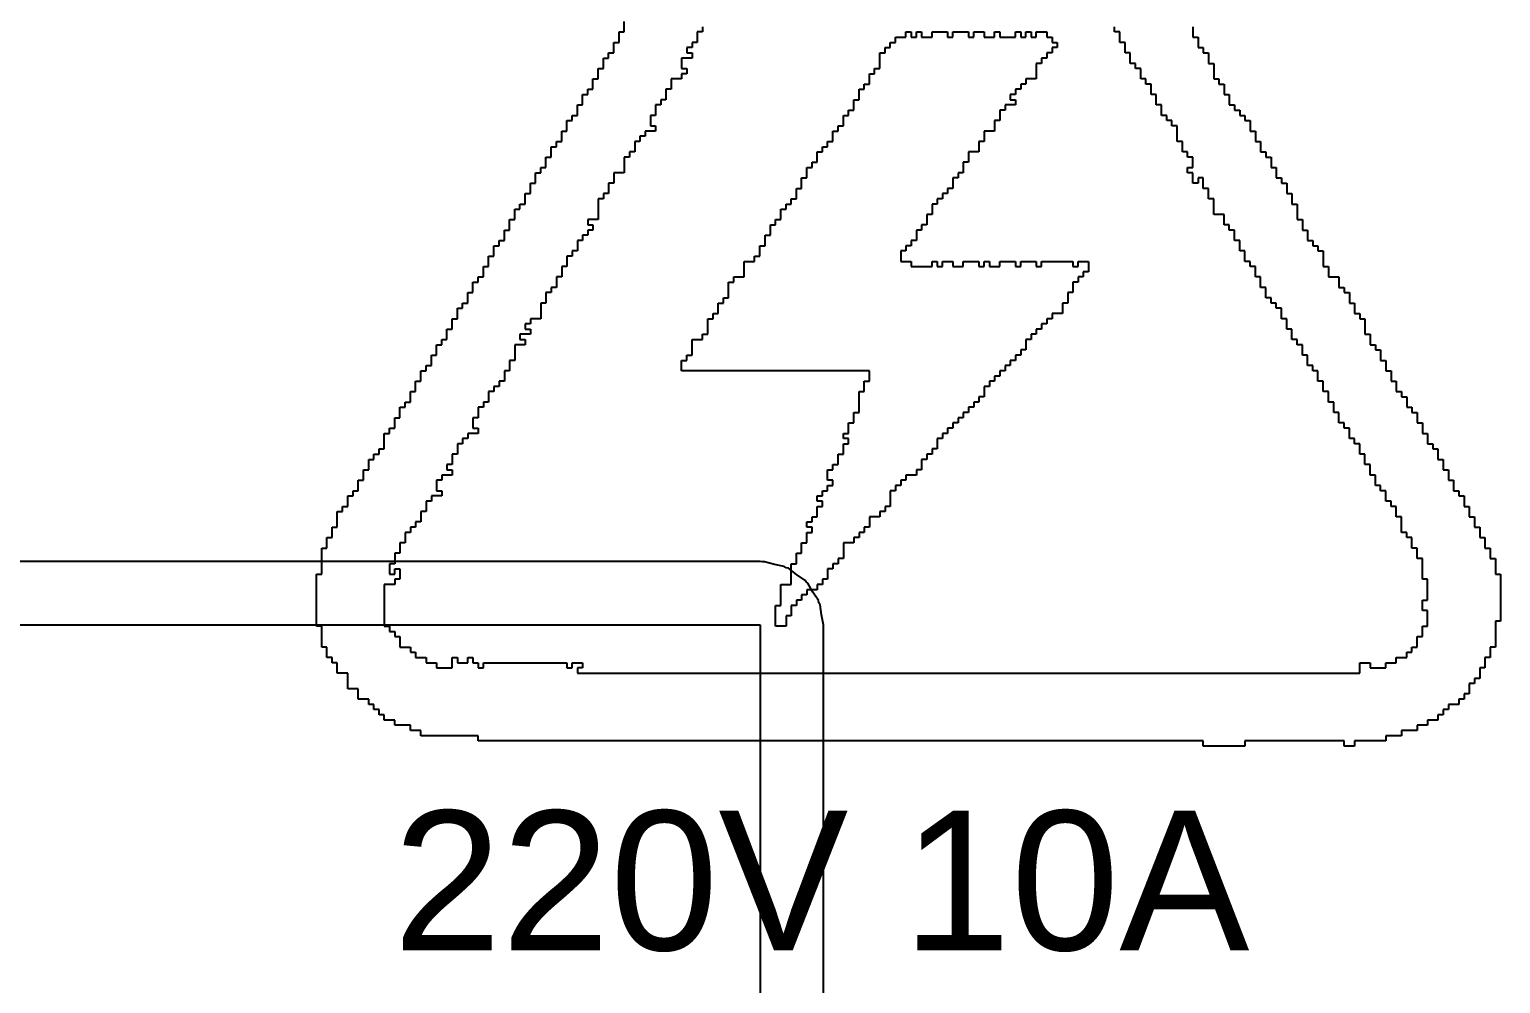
# Model space of a CAD drawing. Header units: millimetres. Extents: x -9 to 259, y -9 to 194.
# Drawn here: x 177.21 to 189.26, y 180.27 to 188.09 of the extents above; entities that cross this region are included whole.
import ezdxf

# ---------------------------------------------------------------- set-up
doc = ezdxf.new("R2010")
doc.units = ezdxf.units.MM
doc.layers.add('BottomLayer', color=5, linetype='Continuous')
doc.layers.add('TopOverlay', color=2, linetype='Continuous')
doc.styles.add('Arial', font='', dxfattribs={"height": 0.2})
doc.styles.get('Arial').set_extended_font_data('Arial')

msp = doc.modelspace()

# ---------------------------------------------------------------- linework, layer by layer
at = {"layer": 'BottomLayer'}
for p, q in [((183.193, 183.728), (156.257, 183.728)), ((183.212, 183.725), (183.193, 183.728)), ((183.23, 183.727), (183.212, 183.725)), ((183.31, 183.705), (183.23, 183.727)), ((183.391, 183.689), (183.31, 183.705)), ((183.407, 183.678), (183.391, 183.689)), ((183.425, 183.673), (183.407, 183.678)), ((183.49, 183.623), (183.425, 183.673)), ((183.56, 183.576), (183.49, 183.623)), ((183.57, 183.561), (183.56, 183.576)), ((183.585, 183.55), (183.57, 183.561)), ((183.626, 183.477), (183.585, 183.55)), ((183.672, 183.408), (183.626, 183.477)), ((183.675, 183.39), (183.672, 183.408)), ((183.685, 183.374), (183.675, 183.39)), ((183.695, 183.292), (183.685, 183.374)), ((183.711, 183.21), (183.695, 183.292)), ((156.257, 183.21), (183.193, 183.21)), ((183.193, 183.21), (183.193, 183.21)), ((183.193, 183.21), (183.193, 90.805)), ((183.711, 90.805), (183.711, 183.21))]:
    msp.add_line(p, q, dxfattribs=at)
at = {"layer": 'TopOverlay'}
for p, q in [((182.08, 188.069), (182.08, 188.154)), ((182.721, 188.112), (182.721, 188.069)), ((186.096, 188.069), (186.096, 188.112)), ((186.737, 188.112), (186.737, 188.026)), ((181.995, 187.898), (181.995, 187.983)), ((181.995, 187.983), (182.038, 187.983)), ((182.038, 187.983), (182.038, 188.069)), ((182.038, 188.069), (182.08, 188.069)), ((182.678, 187.983), (182.636, 187.983)), ((182.636, 187.983), (182.636, 187.941)), ((182.721, 188.069), (182.678, 188.069)), ((182.678, 188.069), (182.678, 187.983)), ((184.259, 187.941), (184.259, 187.983)), ((184.259, 187.983), (184.302, 187.983)), ((184.302, 187.983), (184.302, 188.026)), ((184.302, 188.026), (184.387, 188.026)), ((184.387, 188.026), (184.387, 188.069)), ((184.387, 188.069), (184.43, 188.069)), ((184.43, 188.069), (184.43, 188.026)), ((184.43, 188.026), (184.473, 188.026)), ((184.473, 188.026), (184.473, 188.069)), ((184.473, 188.069), (184.515, 188.069)), ((184.515, 188.069), (184.515, 188.026)), ((184.515, 188.026), (184.601, 188.026)), ((184.601, 188.026), (184.601, 188.069)), ((184.601, 188.069), (184.729, 188.069)), ((184.729, 188.069), (184.729, 188.026)), ((184.729, 188.026), (184.772, 188.026)), ((184.772, 188.026), (184.772, 188.069)), ((184.772, 188.069), (184.9, 188.069)), ((184.9, 188.069), (184.9, 188.026)), ((184.9, 188.026), (184.943, 188.026)), ((184.943, 188.026), (184.943, 188.069)), ((184.943, 188.069), (185.028, 188.069)), ((185.028, 188.069), (185.028, 188.026)), ((185.028, 188.026), (185.114, 188.026)), ((185.114, 188.026), (185.114, 188.069)), ((185.114, 188.069), (185.156, 188.069)), ((185.156, 188.069), (185.156, 188.026)), ((185.156, 188.026), (185.284, 188.026)), ((185.284, 188.026), (185.284, 188.069)), ((185.284, 188.069), (185.327, 188.069)), ((185.327, 188.069), (185.327, 188.026)), ((185.327, 188.026), (185.37, 188.026)), ((185.37, 188.026), (185.37, 188.069)), ((185.37, 188.069), (185.413, 188.069)), ((185.413, 188.069), (185.413, 188.026)), ((185.413, 188.026), (185.455, 188.026)), ((185.455, 188.026), (185.455, 188.069)), ((185.455, 188.069), (185.541, 188.069)), ((185.541, 188.069), (185.541, 188.026)), ((185.541, 188.026), (185.584, 188.026)), ((185.584, 188.026), (185.584, 187.983)), ((185.584, 187.983), (185.626, 187.983)), ((185.626, 187.983), (185.626, 187.941)), ((186.139, 188.069), (186.096, 188.069)), ((186.139, 187.983), (186.139, 188.069)), ((186.182, 187.983), (186.139, 187.983)), ((186.182, 187.898), (186.182, 187.983)), ((186.737, 188.026), (186.78, 188.026)), ((186.78, 188.026), (186.78, 187.941)), ((181.909, 187.77), (181.909, 187.855)), ((181.909, 187.855), (181.952, 187.855)), ((181.952, 187.855), (181.952, 187.898)), ((181.952, 187.898), (181.995, 187.898)), ((182.636, 187.855), (182.55, 187.855)), ((182.55, 187.855), (182.55, 187.77)), ((182.636, 187.941), (182.593, 187.941)), ((182.593, 187.941), (182.593, 187.898)), ((182.593, 187.898), (182.636, 187.898)), ((182.636, 187.898), (182.636, 187.855)), ((184.174, 187.77), (184.174, 187.898)), ((184.174, 187.898), (184.216, 187.898)), ((184.216, 187.898), (184.216, 187.941)), ((184.216, 187.941), (184.259, 187.941)), ((185.541, 187.855), (185.498, 187.855)), ((185.498, 187.855), (185.498, 187.812)), ((185.584, 187.898), (185.541, 187.898)), ((185.541, 187.898), (185.541, 187.855)), ((185.626, 187.941), (185.584, 187.941)), ((185.584, 187.941), (185.584, 187.898)), ((186.224, 187.898), (186.182, 187.898)), ((186.224, 187.812), (186.224, 187.898)), ((186.78, 187.941), (186.823, 187.941)), ((186.823, 187.941), (186.823, 187.898)), ((186.823, 187.898), (186.865, 187.898)), ((186.865, 187.898), (186.865, 187.812)), ((181.867, 187.684), (181.867, 187.77)), ((181.867, 187.77), (181.909, 187.77)), ((182.55, 187.77), (182.593, 187.77)), ((182.593, 187.77), (182.593, 187.727)), ((184.131, 187.727), (184.131, 187.77)), ((184.131, 187.77), (184.174, 187.77)), ((185.498, 187.812), (185.455, 187.812)), ((185.455, 187.812), (185.455, 187.684)), ((186.267, 187.812), (186.224, 187.812)), ((186.267, 187.77), (186.267, 187.812)), ((186.31, 187.77), (186.267, 187.77)), ((186.31, 187.684), (186.31, 187.77)), ((186.865, 187.812), (186.908, 187.812)), ((186.908, 187.812), (186.908, 187.684)), ((181.824, 187.642), (181.824, 187.684)), ((181.824, 187.684), (181.867, 187.684)), ((181.824, 187.599), (181.824, 187.642)), ((182.55, 187.684), (182.465, 187.684)), ((182.465, 187.684), (182.465, 187.599)), ((182.593, 187.727), (182.55, 187.727)), ((182.55, 187.727), (182.55, 187.684)), ((184.046, 187.599), (184.046, 187.642)), ((184.046, 187.642), (184.088, 187.642)), ((184.088, 187.642), (184.088, 187.727)), ((184.088, 187.727), (184.131, 187.727)), ((185.37, 187.642), (185.327, 187.642)), ((185.327, 187.642), (185.327, 187.599)), ((185.455, 187.684), (185.37, 187.684)), ((185.37, 187.684), (185.37, 187.642)), ((186.353, 187.684), (186.31, 187.684)), ((186.353, 187.642), (186.353, 187.684)), ((186.395, 187.642), (186.353, 187.642)), ((186.395, 187.556), (186.395, 187.642)), ((186.908, 187.684), (186.951, 187.684)), ((186.951, 187.684), (186.951, 187.642)), ((186.951, 187.642), (186.993, 187.642)), ((186.993, 187.642), (186.993, 187.556)), ((181.738, 187.471), (181.738, 187.556)), ((181.738, 187.556), (181.781, 187.556)), ((181.781, 187.556), (181.781, 187.599)), ((181.781, 187.599), (181.824, 187.599)), ((182.422, 187.513), (182.379, 187.513)), ((182.379, 187.513), (182.379, 187.471)), ((182.465, 187.599), (182.422, 187.599)), ((182.422, 187.599), (182.422, 187.513)), ((183.96, 187.428), (183.96, 187.513)), ((183.96, 187.513), (184.003, 187.513)), ((184.003, 187.513), (184.003, 187.599)), ((184.003, 187.599), (184.046, 187.599)), ((185.284, 187.556), (185.242, 187.556)), ((185.242, 187.556), (185.242, 187.513)), ((185.242, 187.513), (185.284, 187.513)), ((185.327, 187.599), (185.284, 187.599)), ((185.284, 187.599), (185.284, 187.556)), ((185.284, 187.513), (185.284, 187.471)), ((186.438, 187.556), (186.395, 187.556)), ((186.438, 187.471), (186.438, 187.556)), ((186.993, 187.556), (187.036, 187.556)), ((187.036, 187.556), (187.036, 187.471)), ((181.653, 187.343), (181.653, 187.385)), ((181.653, 187.385), (181.696, 187.385)), ((181.696, 187.385), (181.696, 187.471)), ((181.696, 187.471), (181.738, 187.471)), ((182.337, 187.385), (182.294, 187.385)), ((182.294, 187.385), (182.294, 187.3)), ((182.379, 187.471), (182.337, 187.471)), ((182.337, 187.471), (182.337, 187.385)), ((183.875, 187.3), (183.875, 187.385)), ((183.875, 187.385), (183.917, 187.385)), ((183.917, 187.385), (183.917, 187.428)), ((183.917, 187.428), (183.96, 187.428)), ((185.199, 187.428), (185.156, 187.428)), ((185.156, 187.428), (185.156, 187.343)), ((185.284, 187.471), (185.199, 187.471)), ((185.199, 187.471), (185.199, 187.428)), ((186.481, 187.471), (186.438, 187.471)), ((186.481, 187.385), (186.481, 187.471)), ((186.523, 187.385), (186.481, 187.385)), ((186.523, 187.343), (186.523, 187.385)), ((187.036, 187.471), (187.079, 187.471)), ((187.079, 187.471), (187.079, 187.428)), ((187.079, 187.428), (187.122, 187.428)), ((187.122, 187.428), (187.122, 187.385)), ((187.122, 187.385), (187.164, 187.385)), ((187.164, 187.385), (187.164, 187.343)), ((181.568, 187.172), (181.568, 187.257)), ((181.568, 187.257), (181.61, 187.257)), ((181.61, 187.257), (181.61, 187.343)), ((181.61, 187.343), (181.653, 187.343)), ((182.337, 187.257), (182.251, 187.257)), ((182.251, 187.257), (182.251, 187.214)), ((182.294, 187.3), (182.337, 187.3)), ((182.337, 187.3), (182.337, 187.257)), ((183.789, 187.172), (183.789, 187.257)), ((183.789, 187.257), (183.832, 187.257)), ((183.832, 187.257), (183.832, 187.3)), ((183.832, 187.3), (183.875, 187.3)), ((185.114, 187.257), (185.028, 187.257)), ((185.028, 187.257), (185.028, 187.172)), ((185.156, 187.343), (185.114, 187.343)), ((185.114, 187.343), (185.114, 187.257)), ((186.566, 187.343), (186.523, 187.343)), ((186.566, 187.3), (186.566, 187.343)), ((186.609, 187.3), (186.566, 187.3)), ((186.609, 187.172), (186.609, 187.3)), ((187.164, 187.343), (187.207, 187.343)), ((187.207, 187.343), (187.207, 187.257)), ((187.207, 187.257), (187.25, 187.257)), ((187.25, 187.257), (187.25, 187.172)), ((181.525, 187.129), (181.525, 187.172)), ((181.525, 187.172), (181.568, 187.172)), ((182.208, 187.172), (182.166, 187.172)), ((182.166, 187.172), (182.166, 187.086)), ((182.251, 187.214), (182.208, 187.214)), ((182.208, 187.214), (182.208, 187.172)), ((183.746, 187.129), (183.746, 187.172)), ((183.746, 187.172), (183.789, 187.172)), ((185.028, 187.172), (184.985, 187.172)), ((184.985, 187.172), (184.985, 187.086)), ((186.652, 187.172), (186.609, 187.172)), ((186.652, 187.086), (186.652, 187.172)), ((187.25, 187.172), (187.292, 187.172)), ((187.292, 187.172), (187.292, 187.086)), ((181.439, 186.958), (181.439, 187.043)), ((181.439, 187.043), (181.482, 187.043)), ((181.482, 187.043), (181.482, 187.129)), ((181.482, 187.129), (181.525, 187.129)), ((182.123, 187.043), (182.08, 187.043)), ((182.08, 187.043), (182.08, 186.915)), ((182.166, 187.086), (182.123, 187.086)), ((182.123, 187.086), (182.123, 187.043)), ((183.661, 187.001), (183.661, 187.086)), ((183.661, 187.086), (183.704, 187.086)), ((183.704, 187.086), (183.704, 187.129)), ((183.704, 187.129), (183.746, 187.129)), ((184.985, 187.086), (184.9, 187.086)), ((184.9, 187.086), (184.9, 187.001)), ((186.694, 187.086), (186.652, 187.086)), ((186.694, 187.043), (186.694, 187.086)), ((186.737, 187.043), (186.694, 187.043)), ((186.737, 186.958), (186.737, 187.043)), ((187.292, 187.086), (187.335, 187.086)), ((187.335, 187.086), (187.335, 187.043)), ((187.335, 187.043), (187.378, 187.043)), ((187.378, 187.043), (187.378, 186.958)), ((181.354, 186.83), (181.354, 186.915)), ((181.354, 186.915), (181.397, 186.915)), ((181.397, 186.915), (181.397, 186.958)), ((181.397, 186.958), (181.439, 186.958)), ((182.08, 186.915), (181.995, 186.915)), ((181.995, 186.915), (181.995, 186.83)), ((183.576, 186.873), (183.576, 186.958)), ((183.576, 186.958), (183.618, 186.958)), ((183.618, 186.958), (183.618, 187.001)), ((183.618, 187.001), (183.661, 187.001)), ((184.857, 186.915), (184.815, 186.915)), ((184.815, 186.915), (184.815, 186.873)), ((184.9, 187.001), (184.857, 187.001)), ((184.857, 187.001), (184.857, 186.915)), ((186.694, 186.915), (186.694, 186.958)), ((186.694, 186.958), (186.737, 186.958)), ((186.737, 186.915), (186.694, 186.915)), ((186.737, 186.83), (186.737, 186.915)), ((187.378, 186.958), (187.421, 186.958)), ((187.421, 186.958), (187.421, 186.873)), ((181.311, 186.744), (181.311, 186.83)), ((181.311, 186.83), (181.354, 186.83)), ((181.995, 186.83), (181.952, 186.83)), ((181.952, 186.83), (181.952, 186.744)), ((183.49, 186.702), (183.49, 186.787)), ((183.49, 186.787), (183.533, 186.787)), ((183.533, 186.787), (183.533, 186.873)), ((183.533, 186.873), (183.576, 186.873)), ((184.772, 186.787), (184.729, 186.787)), ((184.729, 186.787), (184.729, 186.744)), ((184.815, 186.873), (184.772, 186.873)), ((184.772, 186.873), (184.772, 186.787)), ((186.78, 186.83), (186.737, 186.83)), ((186.823, 186.873), (186.78, 186.873)), ((186.78, 186.873), (186.78, 186.83)), ((186.823, 186.787), (186.823, 186.873)), ((186.865, 186.787), (186.823, 186.787)), ((186.865, 186.702), (186.865, 186.787)), ((187.421, 186.873), (187.463, 186.873)), ((187.463, 186.873), (187.463, 186.83)), ((187.463, 186.83), (187.506, 186.83)), ((187.506, 186.83), (187.506, 186.744)), ((181.226, 186.616), (181.226, 186.659)), ((181.226, 186.659), (181.269, 186.659)), ((181.269, 186.659), (181.269, 186.744)), ((181.269, 186.744), (181.311, 186.744)), ((181.909, 186.702), (181.867, 186.702)), ((181.867, 186.702), (181.867, 186.531)), ((181.952, 186.744), (181.909, 186.744)), ((181.909, 186.744), (181.909, 186.702)), ((183.405, 186.616), (183.405, 186.659)), ((183.405, 186.659), (183.447, 186.659)), ((183.447, 186.659), (183.447, 186.702)), ((183.447, 186.702), (183.49, 186.702)), ((184.644, 186.659), (184.601, 186.659)), ((184.601, 186.659), (184.601, 186.574)), ((184.686, 186.702), (184.644, 186.702)), ((184.644, 186.702), (184.644, 186.659)), ((184.729, 186.744), (184.686, 186.744)), ((184.686, 186.744), (184.686, 186.702)), ((186.908, 186.702), (186.865, 186.702)), ((186.908, 186.574), (186.908, 186.702)), ((187.506, 186.744), (187.549, 186.744)), ((187.549, 186.744), (187.549, 186.659)), ((187.549, 186.659), (187.592, 186.659)), ((187.592, 186.659), (187.592, 186.531)), ((181.14, 186.445), (181.14, 186.531)), ((181.14, 186.531), (181.183, 186.531)), ((181.183, 186.531), (181.183, 186.616)), ((181.183, 186.616), (181.226, 186.616)), ((181.867, 186.531), (181.781, 186.531)), ((181.781, 186.531), (181.781, 186.488)), ((183.319, 186.488), (183.319, 186.531)), ((183.319, 186.531), (183.362, 186.531)), ((183.362, 186.531), (183.362, 186.616)), ((183.362, 186.616), (183.405, 186.616)), ((184.601, 186.574), (184.558, 186.574)), ((184.558, 186.574), (184.558, 186.488)), ((186.993, 186.574), (186.908, 186.574)), ((186.993, 186.488), (186.993, 186.574)), ((187.592, 186.531), (187.634, 186.531)), ((187.634, 186.531), (187.634, 186.445)), ((181.098, 186.36), (181.098, 186.445)), ((181.098, 186.445), (181.14, 186.445)), ((181.781, 186.488), (181.824, 186.488)), ((181.824, 186.445), (181.781, 186.445)), ((181.781, 186.445), (181.781, 186.403)), ((181.824, 186.488), (181.824, 186.445)), ((183.277, 186.403), (183.277, 186.488)), ((183.277, 186.488), (183.319, 186.488)), ((184.515, 186.445), (184.473, 186.445)), ((184.473, 186.445), (184.473, 186.36)), ((184.558, 186.488), (184.515, 186.488)), ((184.515, 186.488), (184.515, 186.445)), ((187.036, 186.488), (186.993, 186.488)), ((187.036, 186.445), (187.036, 186.488)), ((187.079, 186.445), (187.036, 186.445)), ((187.079, 186.36), (187.079, 186.445)), ((187.634, 186.445), (187.677, 186.445)), ((187.677, 186.445), (187.677, 186.36)), ((181.012, 186.232), (181.012, 186.317)), ((181.012, 186.317), (181.055, 186.317)), ((181.055, 186.317), (181.055, 186.36)), ((181.055, 186.36), (181.098, 186.36)), ((181.738, 186.36), (181.696, 186.36)), ((181.696, 186.36), (181.696, 186.274)), ((181.781, 186.403), (181.738, 186.403)), ((181.738, 186.403), (181.738, 186.36)), ((183.191, 186.232), (183.191, 186.317)), ((183.191, 186.317), (183.234, 186.317)), ((183.234, 186.317), (183.234, 186.403)), ((183.234, 186.403), (183.277, 186.403)), ((184.43, 186.317), (184.387, 186.317)), ((184.387, 186.317), (184.387, 186.274)), ((184.473, 186.36), (184.43, 186.36)), ((184.43, 186.36), (184.43, 186.317)), ((187.122, 186.36), (187.079, 186.36)), ((187.122, 186.274), (187.122, 186.36)), ((187.677, 186.36), (187.72, 186.36)), ((187.72, 186.36), (187.72, 186.317)), ((187.72, 186.317), (187.762, 186.317)), ((187.762, 186.317), (187.762, 186.274)), ((180.969, 186.146), (180.969, 186.232)), ((180.969, 186.232), (181.012, 186.232)), ((181.653, 186.232), (181.61, 186.232)), ((181.61, 186.232), (181.61, 186.146)), ((181.696, 186.274), (181.653, 186.274)), ((181.653, 186.274), (181.653, 186.232)), ((183.063, 186.061), (183.063, 186.189)), ((183.063, 186.189), (183.148, 186.189)), ((183.148, 186.189), (183.148, 186.232)), ((183.148, 186.232), (183.191, 186.232)), ((184.387, 186.274), (184.345, 186.274)), ((184.345, 186.274), (184.345, 186.189)), ((184.345, 186.189), (184.43, 186.189)), ((184.43, 186.189), (184.43, 186.146)), ((184.601, 186.146), (184.601, 186.189)), ((184.601, 186.189), (184.644, 186.189)), ((184.644, 186.189), (184.644, 186.146)), ((184.686, 186.146), (184.686, 186.189)), ((184.686, 186.189), (184.772, 186.189)), ((184.772, 186.189), (184.772, 186.146)), ((184.857, 186.146), (184.857, 186.189)), ((184.857, 186.189), (184.985, 186.189)), ((184.985, 186.189), (184.985, 186.146)), ((185.028, 186.146), (185.028, 186.189)), ((185.028, 186.189), (185.071, 186.189)), ((185.071, 186.189), (185.071, 186.146)), ((185.156, 186.146), (185.156, 186.189)), ((185.156, 186.189), (185.284, 186.189)), ((185.284, 186.189), (185.284, 186.146)), ((185.327, 186.146), (185.327, 186.189)), ((185.327, 186.189), (185.455, 186.189)), ((185.455, 186.189), (185.455, 186.146)), ((185.498, 186.146), (185.498, 186.189)), ((185.498, 186.189), (185.754, 186.189)), ((185.754, 186.189), (185.754, 186.146)), ((185.797, 186.146), (185.797, 186.189)), ((185.797, 186.189), (185.883, 186.189)), ((185.883, 186.189), (185.883, 186.104)), ((187.164, 186.274), (187.122, 186.274)), ((187.164, 186.189), (187.164, 186.274)), ((187.207, 186.189), (187.164, 186.189)), ((187.207, 186.146), (187.207, 186.189)), ((187.762, 186.274), (187.805, 186.274)), ((187.805, 186.274), (187.805, 186.146)), ((180.884, 186.018), (180.884, 186.061)), ((180.884, 186.061), (180.927, 186.061)), ((180.927, 186.061), (180.927, 186.146)), ((180.927, 186.146), (180.969, 186.146)), ((181.568, 186.061), (181.525, 186.061)), ((181.525, 186.061), (181.525, 185.975)), ((181.61, 186.146), (181.568, 186.146)), ((181.568, 186.146), (181.568, 186.061)), ((182.977, 186.018), (182.977, 186.061)), ((182.977, 186.061), (183.063, 186.061)), ((184.43, 186.146), (184.601, 186.146)), ((184.644, 186.146), (184.686, 186.146)), ((184.772, 186.146), (184.857, 186.146)), ((184.985, 186.146), (185.028, 186.146)), ((185.071, 186.146), (185.156, 186.146)), ((185.284, 186.146), (185.327, 186.146)), ((185.455, 186.146), (185.498, 186.146)), ((185.754, 186.146), (185.797, 186.146)), ((185.84, 186.061), (185.797, 186.061)), ((185.797, 186.061), (185.797, 186.018)), ((185.883, 186.104), (185.84, 186.104)), ((185.84, 186.104), (185.84, 186.061)), ((187.25, 186.146), (187.207, 186.146)), ((187.25, 186.061), (187.25, 186.146)), ((187.292, 186.061), (187.25, 186.061)), ((187.292, 185.975), (187.292, 186.061)), ((187.805, 186.146), (187.848, 186.146)), ((187.848, 186.146), (187.848, 186.061)), ((187.848, 186.061), (187.933, 186.061)), ((187.933, 186.061), (187.933, 185.975)), ((180.799, 185.847), (180.799, 185.933)), ((180.799, 185.933), (180.841, 185.933)), ((180.841, 185.933), (180.841, 186.018)), ((180.841, 186.018), (180.884, 186.018)), ((181.482, 185.933), (181.439, 185.933)), ((181.439, 185.933), (181.439, 185.847)), ((181.525, 185.975), (181.482, 185.975)), ((181.482, 185.975), (181.482, 185.933)), ((182.935, 185.89), (182.935, 186.018)), ((182.935, 186.018), (182.977, 186.018)), ((185.754, 185.933), (185.712, 185.933)), ((185.712, 185.933), (185.712, 185.847)), ((185.797, 186.018), (185.754, 186.018)), ((185.754, 186.018), (185.754, 185.933)), ((187.335, 185.975), (187.292, 185.975)), ((187.335, 185.89), (187.335, 185.975)), ((187.933, 185.975), (187.976, 185.975)), ((187.976, 185.975), (187.976, 185.933)), ((187.976, 185.933), (188.019, 185.933)), ((188.019, 185.933), (188.019, 185.847)), ((180.756, 185.805), (180.756, 185.847)), ((180.756, 185.847), (180.799, 185.847)), ((181.439, 185.847), (181.397, 185.847)), ((181.397, 185.847), (181.397, 185.719)), ((182.849, 185.762), (182.849, 185.847)), ((182.849, 185.847), (182.892, 185.847)), ((182.892, 185.847), (182.892, 185.89)), ((182.892, 185.89), (182.935, 185.89)), ((185.712, 185.847), (185.669, 185.847)), ((185.669, 185.847), (185.669, 185.762)), ((187.378, 185.89), (187.335, 185.89)), ((187.378, 185.847), (187.378, 185.89)), ((187.421, 185.847), (187.378, 185.847)), ((187.421, 185.805), (187.421, 185.847)), ((188.019, 185.847), (188.061, 185.847)), ((188.061, 185.847), (188.061, 185.762)), ((180.67, 185.634), (180.67, 185.719)), ((180.67, 185.719), (180.713, 185.719)), ((180.713, 185.719), (180.713, 185.805)), ((180.713, 185.805), (180.756, 185.805)), ((181.397, 185.719), (181.311, 185.719)), ((181.311, 185.719), (181.311, 185.676)), ((182.764, 185.591), (182.764, 185.719)), ((182.764, 185.719), (182.807, 185.719)), ((182.807, 185.719), (182.807, 185.762)), ((182.807, 185.762), (182.849, 185.762)), ((185.584, 185.719), (185.541, 185.719)), ((185.541, 185.719), (185.541, 185.676)), ((185.669, 185.762), (185.584, 185.762)), ((185.584, 185.762), (185.584, 185.719)), ((187.463, 185.805), (187.421, 185.805)), ((187.463, 185.719), (187.463, 185.805)), ((187.506, 185.719), (187.463, 185.719)), ((187.506, 185.634), (187.506, 185.719)), ((188.061, 185.762), (188.104, 185.762)), ((188.104, 185.762), (188.104, 185.719)), ((188.104, 185.719), (188.147, 185.719)), ((188.147, 185.719), (188.147, 185.591)), ((180.628, 185.548), (180.628, 185.634)), ((180.628, 185.634), (180.67, 185.634)), ((181.311, 185.591), (181.226, 185.591)), ((181.226, 185.591), (181.226, 185.548)), ((181.311, 185.676), (181.269, 185.676)), ((181.269, 185.676), (181.269, 185.634)), ((181.269, 185.634), (181.311, 185.634)), ((181.311, 185.634), (181.311, 185.591)), ((182.721, 185.548), (182.721, 185.591)), ((182.721, 185.591), (182.764, 185.591)), ((185.455, 185.591), (185.413, 185.591)), ((185.413, 185.591), (185.413, 185.548)), ((185.498, 185.634), (185.455, 185.634)), ((185.455, 185.634), (185.455, 185.591)), ((185.541, 185.676), (185.498, 185.676)), ((185.498, 185.676), (185.498, 185.634)), ((187.549, 185.634), (187.506, 185.634)), ((187.549, 185.548), (187.549, 185.634)), ((188.147, 185.591), (188.19, 185.591)), ((188.19, 185.591), (188.19, 185.505)), ((180.542, 185.42), (180.542, 185.505)), ((180.542, 185.505), (180.585, 185.505)), ((180.585, 185.505), (180.585, 185.548)), ((180.585, 185.548), (180.628, 185.548)), ((181.269, 185.505), (181.183, 185.505)), ((181.183, 185.505), (181.183, 185.377)), ((181.226, 185.548), (181.269, 185.548)), ((181.269, 185.548), (181.269, 185.505)), ((182.636, 185.42), (182.636, 185.548)), ((182.636, 185.548), (182.721, 185.548)), ((185.37, 185.463), (185.327, 185.463)), ((185.327, 185.463), (185.327, 185.42)), ((185.413, 185.548), (185.37, 185.548)), ((185.37, 185.548), (185.37, 185.463)), ((187.592, 185.548), (187.549, 185.548)), ((187.592, 185.505), (187.592, 185.548)), ((187.634, 185.505), (187.592, 185.505)), ((187.634, 185.42), (187.634, 185.505)), ((188.19, 185.505), (188.232, 185.505)), ((188.232, 185.505), (188.232, 185.463)), ((188.232, 185.463), (188.275, 185.463)), ((188.275, 185.463), (188.275, 185.377)), ((180.457, 185.292), (180.457, 185.335)), ((180.457, 185.335), (180.5, 185.335)), ((180.5, 185.335), (180.5, 185.42)), ((180.5, 185.42), (180.542, 185.42)), ((181.183, 185.377), (181.14, 185.377)), ((181.14, 185.377), (181.14, 185.292)), ((182.55, 185.292), (182.55, 185.377)), ((182.55, 185.377), (182.593, 185.377)), ((182.593, 185.377), (182.593, 185.42)), ((182.593, 185.42), (182.636, 185.42)), ((185.242, 185.335), (185.199, 185.335)), ((185.199, 185.335), (185.199, 185.292)), ((185.284, 185.377), (185.242, 185.377)), ((185.242, 185.377), (185.242, 185.335)), ((185.327, 185.42), (185.284, 185.42)), ((185.284, 185.42), (185.284, 185.377)), ((187.677, 185.42), (187.634, 185.42)), ((187.677, 185.335), (187.677, 185.42)), ((187.72, 185.335), (187.677, 185.335)), ((187.72, 185.292), (187.72, 185.335)), ((188.275, 185.377), (188.318, 185.377)), ((188.318, 185.377), (188.318, 185.292)), ((180.371, 185.121), (180.371, 185.206)), ((180.371, 185.206), (180.414, 185.206)), ((180.414, 185.206), (180.414, 185.292)), ((180.414, 185.292), (180.457, 185.292)), ((181.098, 185.206), (181.055, 185.206)), ((181.055, 185.206), (181.055, 185.164)), ((181.14, 185.292), (181.098, 185.292)), ((181.098, 185.292), (181.098, 185.206)), ((184.088, 185.292), (182.55, 185.292)), ((184.046, 185.121), (184.046, 185.206)), ((184.046, 185.206), (184.088, 185.206)), ((184.088, 185.206), (184.088, 185.292)), ((185.114, 185.206), (185.071, 185.206)), ((185.071, 185.206), (185.071, 185.164)), ((185.156, 185.249), (185.114, 185.249)), ((185.114, 185.249), (185.114, 185.206)), ((185.199, 185.292), (185.156, 185.292)), ((185.156, 185.292), (185.156, 185.249)), ((187.762, 185.292), (187.72, 185.292)), ((187.762, 185.206), (187.762, 185.292)), ((187.805, 185.206), (187.762, 185.206)), ((187.805, 185.121), (187.805, 185.206)), ((188.318, 185.292), (188.361, 185.292)), ((188.361, 185.292), (188.361, 185.206)), ((188.361, 185.206), (188.403, 185.206)), ((188.403, 185.206), (188.403, 185.121)), ((180.329, 185.035), (180.329, 185.121)), ((180.329, 185.121), (180.371, 185.121)), ((181.012, 185.121), (180.969, 185.121)), ((180.969, 185.121), (180.969, 185.035)), ((181.055, 185.164), (181.012, 185.164)), ((181.012, 185.164), (181.012, 185.121)), ((184.003, 184.95), (184.003, 185.121)), ((184.003, 185.121), (184.046, 185.121)), ((185.071, 185.164), (185.028, 185.164)), ((185.028, 185.164), (185.028, 185.078)), ((187.848, 185.121), (187.805, 185.121)), ((187.848, 185.035), (187.848, 185.121)), ((188.403, 185.121), (188.446, 185.121)), ((188.446, 185.121), (188.446, 185.078)), ((180.243, 184.907), (180.243, 184.993)), ((180.243, 184.993), (180.286, 184.993)), ((180.286, 184.993), (180.286, 185.035)), ((180.286, 185.035), (180.329, 185.035)), ((180.927, 184.993), (180.884, 184.993)), ((180.884, 184.993), (180.884, 184.907)), ((180.969, 185.035), (180.927, 185.035)), ((180.927, 185.035), (180.927, 184.993)), ((184.943, 184.993), (184.9, 184.993)), ((184.9, 184.993), (184.9, 184.95)), ((184.985, 185.035), (184.943, 185.035)), ((184.943, 185.035), (184.943, 184.993)), ((185.028, 185.078), (184.985, 185.078)), ((184.985, 185.078), (184.985, 185.035)), ((187.891, 185.035), (187.848, 185.035)), ((187.891, 184.95), (187.891, 185.035)), ((188.446, 185.078), (188.489, 185.078)), ((188.489, 185.078), (188.489, 184.993)), ((188.489, 184.993), (188.531, 184.993)), ((188.531, 184.993), (188.531, 184.95)), ((180.2, 184.822), (180.2, 184.907)), ((180.2, 184.907), (180.243, 184.907)), ((180.884, 184.907), (180.841, 184.907)), ((180.841, 184.907), (180.841, 184.822)), ((183.917, 184.779), (183.917, 184.865)), ((183.917, 184.865), (183.96, 184.865)), ((183.96, 184.865), (183.96, 184.95)), ((183.96, 184.95), (184.003, 184.95)), ((184.815, 184.865), (184.772, 184.865)), ((184.772, 184.865), (184.772, 184.822)), ((184.857, 184.907), (184.815, 184.907)), ((184.815, 184.907), (184.815, 184.865)), ((184.9, 184.95), (184.857, 184.95)), ((184.857, 184.95), (184.857, 184.907)), ((187.933, 184.95), (187.891, 184.95)), ((187.933, 184.865), (187.933, 184.95)), ((187.976, 184.865), (187.933, 184.865)), ((187.976, 184.822), (187.976, 184.865)), ((188.531, 184.95), (188.574, 184.95)), ((188.574, 184.95), (188.574, 184.865)), ((188.574, 184.865), (188.617, 184.865)), ((188.617, 184.865), (188.617, 184.779)), ((180.115, 184.651), (180.115, 184.779)), ((180.115, 184.779), (180.158, 184.779)), ((180.158, 184.779), (180.158, 184.822)), ((180.158, 184.822), (180.2, 184.822)), ((180.799, 184.736), (180.756, 184.736)), ((180.756, 184.736), (180.756, 184.694)), ((180.884, 184.779), (180.799, 184.779)), ((180.799, 184.779), (180.799, 184.736)), ((180.841, 184.822), (180.884, 184.822)), ((180.884, 184.822), (180.884, 184.779)), ((183.875, 184.736), (183.875, 184.779)), ((183.875, 184.779), (183.917, 184.779)), ((183.917, 184.736), (183.875, 184.736)), ((183.917, 184.694), (183.917, 184.736)), ((184.686, 184.736), (184.644, 184.736)), ((184.644, 184.736), (184.644, 184.651)), ((184.729, 184.779), (184.686, 184.779)), ((184.686, 184.779), (184.686, 184.736)), ((184.772, 184.822), (184.729, 184.822)), ((184.729, 184.822), (184.729, 184.779)), ((188.019, 184.822), (187.976, 184.822)), ((188.019, 184.736), (188.019, 184.822)), ((188.061, 184.736), (188.019, 184.736)), ((188.061, 184.694), (188.061, 184.736)), ((188.617, 184.779), (188.66, 184.779)), ((188.66, 184.779), (188.66, 184.694)), ((180.03, 184.566), (180.03, 184.608)), ((180.03, 184.608), (180.072, 184.608)), ((180.072, 184.608), (180.072, 184.651)), ((180.072, 184.651), (180.115, 184.651)), ((180.713, 184.608), (180.67, 184.608)), ((180.67, 184.608), (180.67, 184.523)), ((180.756, 184.694), (180.713, 184.694)), ((180.713, 184.694), (180.713, 184.608)), ((183.832, 184.523), (183.832, 184.608)), ((183.832, 184.608), (183.875, 184.608)), ((183.875, 184.608), (183.875, 184.694)), ((183.875, 184.694), (183.917, 184.694)), ((184.601, 184.608), (184.558, 184.608)), ((184.558, 184.608), (184.558, 184.566)), ((184.644, 184.651), (184.601, 184.651)), ((184.601, 184.651), (184.601, 184.608)), ((188.104, 184.694), (188.061, 184.694)), ((188.104, 184.608), (188.104, 184.694)), ((188.147, 184.608), (188.104, 184.608)), ((188.147, 184.523), (188.147, 184.608)), ((188.66, 184.694), (188.702, 184.694)), ((188.702, 184.694), (188.702, 184.651)), ((188.702, 184.651), (188.745, 184.651)), ((188.745, 184.651), (188.745, 184.566)), ((179.944, 184.395), (179.944, 184.48)), ((179.944, 184.48), (179.987, 184.48)), ((179.987, 184.48), (179.987, 184.566)), ((179.987, 184.566), (180.03, 184.566)), ((180.67, 184.523), (180.628, 184.523)), ((180.628, 184.523), (180.628, 184.48)), ((180.628, 184.48), (180.67, 184.48)), ((180.67, 184.48), (180.67, 184.437)), ((183.746, 184.395), (183.746, 184.48)), ((183.746, 184.48), (183.789, 184.48)), ((183.789, 184.48), (183.789, 184.523)), ((183.789, 184.523), (183.832, 184.523)), ((184.515, 184.48), (184.473, 184.48)), ((184.473, 184.48), (184.473, 184.437)), ((184.558, 184.566), (184.515, 184.566)), ((184.515, 184.566), (184.515, 184.48)), ((188.19, 184.523), (188.147, 184.523)), ((188.19, 184.437), (188.19, 184.523)), ((188.745, 184.566), (188.788, 184.566)), ((188.788, 184.566), (188.788, 184.48)), ((188.788, 184.48), (188.83, 184.48)), ((188.83, 184.48), (188.83, 184.395)), ((179.901, 184.309), (179.901, 184.395)), ((179.901, 184.395), (179.944, 184.395)), ((180.585, 184.395), (180.542, 184.395)), ((180.542, 184.395), (180.542, 184.309)), ((180.67, 184.437), (180.585, 184.437)), ((180.585, 184.437), (180.585, 184.395)), ((183.789, 184.395), (183.746, 184.395)), ((183.789, 184.352), (183.789, 184.395)), ((184.387, 184.395), (184.345, 184.395)), ((184.345, 184.395), (184.345, 184.352)), ((184.473, 184.437), (184.387, 184.437)), ((184.387, 184.437), (184.387, 184.395)), ((188.232, 184.437), (188.19, 184.437)), ((188.232, 184.352), (188.232, 184.437)), ((188.83, 184.395), (188.873, 184.395)), ((188.873, 184.395), (188.873, 184.309)), ((179.816, 184.181), (179.816, 184.266)), ((179.816, 184.266), (179.859, 184.266)), ((179.859, 184.266), (179.859, 184.309)), ((179.859, 184.309), (179.901, 184.309)), ((180.585, 184.266), (180.5, 184.266)), ((180.5, 184.266), (180.5, 184.224)), ((180.542, 184.309), (180.585, 184.309)), ((180.585, 184.309), (180.585, 184.266)), ((183.661, 184.224), (183.661, 184.266)), ((183.661, 184.266), (183.704, 184.266)), ((183.704, 184.266), (183.704, 184.309)), ((183.704, 184.309), (183.746, 184.309)), ((183.746, 184.309), (183.746, 184.352)), ((183.746, 184.352), (183.789, 184.352)), ((184.302, 184.309), (184.259, 184.309)), ((184.259, 184.309), (184.259, 184.181)), ((184.345, 184.352), (184.302, 184.352)), ((184.302, 184.352), (184.302, 184.309)), ((188.275, 184.352), (188.232, 184.352)), ((188.275, 184.309), (188.275, 184.352)), ((188.318, 184.309), (188.275, 184.309)), ((188.318, 184.224), (188.318, 184.309)), ((188.873, 184.309), (188.916, 184.309)), ((188.916, 184.309), (188.916, 184.266)), ((188.916, 184.266), (188.959, 184.266)), ((188.959, 184.266), (188.959, 184.181)), ((179.73, 184.01), (179.73, 184.138)), ((179.73, 184.138), (179.773, 184.138)), ((179.773, 184.138), (179.773, 184.181)), ((179.773, 184.181), (179.816, 184.181)), ((180.457, 184.138), (180.414, 184.138)), ((180.414, 184.138), (180.414, 184.053)), ((180.5, 184.224), (180.457, 184.224)), ((180.457, 184.224), (180.457, 184.138)), ((183.704, 184.224), (183.661, 184.224)), ((183.661, 184.096), (183.661, 184.181)), ((183.661, 184.181), (183.704, 184.181)), ((183.704, 184.181), (183.704, 184.224)), ((184.216, 184.138), (184.174, 184.138)), ((184.174, 184.138), (184.174, 184.096)), ((184.259, 184.181), (184.216, 184.181)), ((184.216, 184.181), (184.216, 184.138)), ((188.361, 184.224), (188.318, 184.224)), ((188.361, 184.181), (188.361, 184.224)), ((188.403, 184.181), (188.361, 184.181)), ((188.403, 184.096), (188.403, 184.181)), ((188.959, 184.181), (189.001, 184.181)), ((189.001, 184.181), (189.001, 184.096)), ((179.688, 183.925), (179.688, 184.01)), ((179.688, 184.01), (179.73, 184.01)), ((180.371, 184.01), (180.329, 184.01)), ((180.329, 184.01), (180.329, 183.967)), ((180.414, 184.053), (180.371, 184.053)), ((180.371, 184.053), (180.371, 184.01)), ((183.576, 184.01), (183.576, 184.053)), ((183.576, 184.053), (183.618, 184.053)), ((183.618, 184.01), (183.576, 184.01)), ((183.618, 184.053), (183.618, 184.096)), ((183.618, 184.096), (183.661, 184.096)), ((183.618, 183.967), (183.618, 184.01)), ((184.088, 184.01), (184.046, 184.01)), ((184.046, 184.01), (184.046, 183.967)), ((184.174, 184.096), (184.088, 184.096)), ((184.088, 184.096), (184.088, 184.01)), ((188.446, 184.096), (188.403, 184.096)), ((188.446, 183.967), (188.446, 184.096)), ((189.001, 184.096), (189.044, 184.096)), ((189.044, 184.096), (189.044, 184.01)), ((189.044, 184.01), (189.087, 184.01)), ((189.087, 184.01), (189.087, 183.925)), ((179.645, 183.839), (179.645, 183.925)), ((179.645, 183.925), (179.688, 183.925)), ((180.286, 183.882), (180.243, 183.882)), ((180.243, 183.882), (180.243, 183.797)), ((180.329, 183.967), (180.286, 183.967)), ((180.286, 183.967), (180.286, 183.882)), ((183.533, 183.797), (183.533, 183.882)), ((183.533, 183.882), (183.576, 183.882)), ((183.576, 183.882), (183.576, 183.967)), ((183.576, 183.967), (183.618, 183.967)), ((183.96, 183.882), (183.875, 183.882)), ((183.875, 183.882), (183.875, 183.754)), ((184.003, 183.925), (183.96, 183.925)), ((183.96, 183.925), (183.96, 183.882)), ((184.046, 183.967), (184.003, 183.967)), ((184.003, 183.967), (184.003, 183.925)), ((188.489, 183.967), (188.446, 183.967)), ((188.489, 183.925), (188.489, 183.967)), ((188.531, 183.925), (188.489, 183.925)), ((188.531, 183.839), (188.531, 183.925)), ((189.087, 183.925), (189.13, 183.925)), ((189.13, 183.925), (189.13, 183.839)), ((179.602, 183.626), (179.602, 183.839)), ((179.602, 183.839), (179.645, 183.839)), ((180.243, 183.797), (180.2, 183.797)), ((180.2, 183.797), (180.2, 183.711)), ((183.49, 183.711), (183.49, 183.797)), ((183.49, 183.797), (183.533, 183.797)), ((188.574, 183.839), (188.531, 183.839)), ((188.574, 183.754), (188.574, 183.839)), ((189.13, 183.839), (189.172, 183.839)), ((189.172, 183.839), (189.172, 183.754)), ((180.2, 183.711), (180.158, 183.711)), ((180.158, 183.711), (180.158, 183.626)), ((180.2, 183.626), (180.2, 183.668)), ((180.2, 183.668), (180.243, 183.668)), ((180.243, 183.668), (180.243, 183.583)), ((183.447, 183.54), (183.447, 183.711)), ((183.447, 183.711), (183.49, 183.711)), ((183.789, 183.668), (183.746, 183.668)), ((183.746, 183.668), (183.746, 183.583)), ((183.832, 183.711), (183.789, 183.711)), ((183.789, 183.711), (183.789, 183.668)), ((183.875, 183.754), (183.832, 183.754)), ((183.832, 183.754), (183.832, 183.711)), ((188.617, 183.754), (188.574, 183.754)), ((188.617, 183.583), (188.617, 183.754)), ((189.172, 183.754), (189.215, 183.754)), ((189.215, 183.754), (189.215, 183.626)), ((179.56, 183.198), (179.56, 183.626)), ((179.56, 183.626), (179.602, 183.626)), ((180.2, 183.54), (180.115, 183.54)), ((180.115, 183.54), (180.115, 183.198)), ((180.158, 183.626), (180.2, 183.626)), ((180.243, 183.583), (180.2, 183.583)), ((180.2, 183.583), (180.2, 183.54)), ((183.362, 183.369), (183.362, 183.54)), ((183.362, 183.54), (183.447, 183.54)), ((183.704, 183.54), (183.661, 183.54)), ((183.661, 183.54), (183.661, 183.497)), ((183.746, 183.583), (183.704, 183.583)), ((183.704, 183.583), (183.704, 183.54)), ((188.66, 183.583), (188.617, 183.583)), ((188.66, 183.412), (188.66, 183.583)), ((189.215, 183.626), (189.258, 183.626)), ((189.258, 183.626), (189.258, 183.241)), ((183.533, 183.412), (183.49, 183.412)), ((183.49, 183.412), (183.49, 183.369)), ((183.576, 183.455), (183.533, 183.455)), ((183.533, 183.455), (183.533, 183.412)), ((183.661, 183.497), (183.576, 183.497)), ((183.576, 183.497), (183.576, 183.455)), ((188.617, 183.327), (188.617, 183.412)), ((188.617, 183.412), (188.66, 183.412)), ((183.319, 183.284), (183.319, 183.369)), ((183.319, 183.369), (183.362, 183.369)), ((183.319, 183.241), (183.319, 183.284)), ((183.447, 183.284), (183.405, 183.284)), ((183.405, 183.284), (183.405, 183.198)), ((183.49, 183.369), (183.447, 183.369)), ((183.447, 183.369), (183.447, 183.284)), ((188.66, 183.327), (188.617, 183.327)), ((188.66, 183.198), (188.66, 183.327)), ((179.602, 183.198), (179.56, 183.198)), ((179.602, 183.028), (179.602, 183.198)), ((180.115, 183.198), (180.158, 183.198)), ((180.158, 183.198), (180.158, 183.156)), ((180.158, 183.156), (180.2, 183.156)), ((180.2, 183.156), (180.2, 183.113)), ((183.319, 183.198), (183.319, 183.241)), ((183.405, 183.198), (183.319, 183.198)), ((188.617, 183.113), (188.617, 183.198)), ((188.617, 183.198), (188.66, 183.198)), ((189.258, 183.241), (189.215, 183.241)), ((189.215, 183.241), (189.215, 183.028)), ((180.2, 183.113), (180.243, 183.113)), ((180.243, 183.113), (180.243, 183.028)), ((188.574, 183.028), (188.574, 183.113)), ((188.574, 183.113), (188.617, 183.113)), ((179.645, 183.028), (179.602, 183.028)), ((179.645, 182.942), (179.645, 183.028)), ((179.688, 182.942), (179.645, 182.942)), ((179.688, 182.899), (179.688, 182.942)), ((180.243, 183.028), (180.329, 183.028)), ((180.329, 183.028), (180.329, 182.985)), ((180.329, 182.985), (180.371, 182.985)), ((180.371, 182.985), (180.371, 182.942)), ((180.371, 182.942), (180.457, 182.942)), ((180.457, 182.942), (180.457, 182.899)), ((180.67, 182.857), (180.67, 182.942)), ((180.67, 182.942), (180.713, 182.942)), ((180.713, 182.942), (180.713, 182.899)), ((180.799, 182.899), (180.799, 182.942)), ((180.799, 182.942), (180.841, 182.942)), ((180.841, 182.942), (180.841, 182.899)), ((188.403, 182.899), (188.403, 182.942)), ((188.403, 182.942), (188.489, 182.942)), ((188.489, 182.942), (188.489, 182.985)), ((188.489, 182.985), (188.531, 182.985)), ((188.531, 182.985), (188.531, 183.028)), ((188.531, 183.028), (188.574, 183.028)), ((189.172, 182.942), (189.13, 182.942)), ((189.13, 182.942), (189.13, 182.857)), ((189.215, 183.028), (189.172, 183.028)), ((189.172, 183.028), (189.172, 182.942)), ((179.73, 182.899), (179.688, 182.899)), ((179.73, 182.814), (179.73, 182.899)), ((179.816, 182.814), (179.73, 182.814)), ((179.816, 182.686), (179.816, 182.814)), ((180.457, 182.899), (180.542, 182.899)), ((180.542, 182.899), (180.542, 182.857)), ((180.542, 182.857), (180.67, 182.857)), ((180.713, 182.899), (180.799, 182.899)), ((180.841, 182.899), (180.884, 182.899)), ((180.884, 182.899), (180.884, 182.857)), ((180.884, 182.857), (180.927, 182.857)), ((180.927, 182.857), (180.927, 182.899)), ((180.927, 182.899), (181.61, 182.899)), ((181.61, 182.899), (181.61, 182.857)), ((181.61, 182.857), (181.653, 182.857)), ((181.653, 182.857), (181.653, 182.899)), ((181.653, 182.899), (181.738, 182.899)), ((181.738, 182.857), (181.696, 182.857)), ((181.696, 182.857), (181.696, 182.814)), ((181.696, 182.814), (188.104, 182.814)), ((181.738, 182.899), (181.738, 182.857)), ((188.104, 182.814), (188.104, 182.899)), ((188.104, 182.899), (188.19, 182.899)), ((188.19, 182.899), (188.19, 182.857)), ((188.19, 182.857), (188.318, 182.857)), ((188.318, 182.857), (188.318, 182.899)), ((188.318, 182.899), (188.403, 182.899)), ((189.13, 182.857), (189.087, 182.857)), ((189.087, 182.857), (189.087, 182.771)), ((179.901, 182.686), (179.816, 182.686)), ((179.901, 182.6), (179.901, 182.686)), ((189.044, 182.728), (189.001, 182.728)), ((189.001, 182.728), (189.001, 182.643)), ((189.087, 182.771), (189.044, 182.771)), ((189.044, 182.771), (189.044, 182.728)), ((179.987, 182.6), (179.901, 182.6)), ((179.987, 182.558), (179.987, 182.6)), ((180.03, 182.558), (179.987, 182.558)), ((180.03, 182.515), (180.03, 182.558)), ((188.916, 182.558), (188.83, 182.558)), ((188.83, 182.558), (188.83, 182.515)), ((188.959, 182.6), (188.916, 182.6)), ((188.916, 182.6), (188.916, 182.558)), ((189.001, 182.643), (188.959, 182.643)), ((188.959, 182.643), (188.959, 182.6)), ((180.072, 182.515), (180.03, 182.515)), ((180.072, 182.472), (180.072, 182.515)), ((180.115, 182.472), (180.072, 182.472)), ((180.115, 182.429), (180.115, 182.472)), ((188.788, 182.472), (188.745, 182.472)), ((188.745, 182.472), (188.745, 182.429)), ((188.83, 182.515), (188.788, 182.515)), ((188.788, 182.515), (188.788, 182.472)), ((180.2, 182.429), (180.115, 182.429)), ((180.2, 182.387), (180.2, 182.429)), ((180.329, 182.387), (180.2, 182.387)), ((180.329, 182.344), (180.329, 182.387)), ((180.414, 182.344), (180.329, 182.344)), ((180.414, 182.301), (180.414, 182.344)), ((188.574, 182.344), (188.446, 182.344)), ((188.446, 182.344), (188.446, 182.301)), ((188.66, 182.387), (188.574, 182.387)), ((188.574, 182.387), (188.574, 182.344)), ((188.745, 182.429), (188.66, 182.429)), ((188.66, 182.429), (188.66, 182.387)), ((180.884, 182.301), (180.414, 182.301)), ((180.884, 182.258), (180.884, 182.301)), ((186.823, 182.258), (180.884, 182.258)), ((186.823, 182.216), (186.823, 182.258)), ((187.164, 182.216), (186.823, 182.216)), ((187.976, 182.258), (187.164, 182.258)), ((187.164, 182.258), (187.164, 182.216)), ((187.976, 182.216), (187.976, 182.258)), ((188.061, 182.216), (187.976, 182.216)), ((188.318, 182.258), (188.061, 182.258)), ((188.061, 182.258), (188.061, 182.216)), ((188.446, 182.301), (188.318, 182.301)), ((188.318, 182.301), (188.318, 182.258))]:
    msp.add_line(p, q, dxfattribs=at)

# ---------------------------------------------------------------- texts
at = {"layer": 'TopOverlay', "style": 'Arial'}
msp.add_text('220V 10A', height=1.143, rotation=360, dxfattribs=at).set_placement((180.187, 180.543))

doc.saveas('drawing.dxf')
